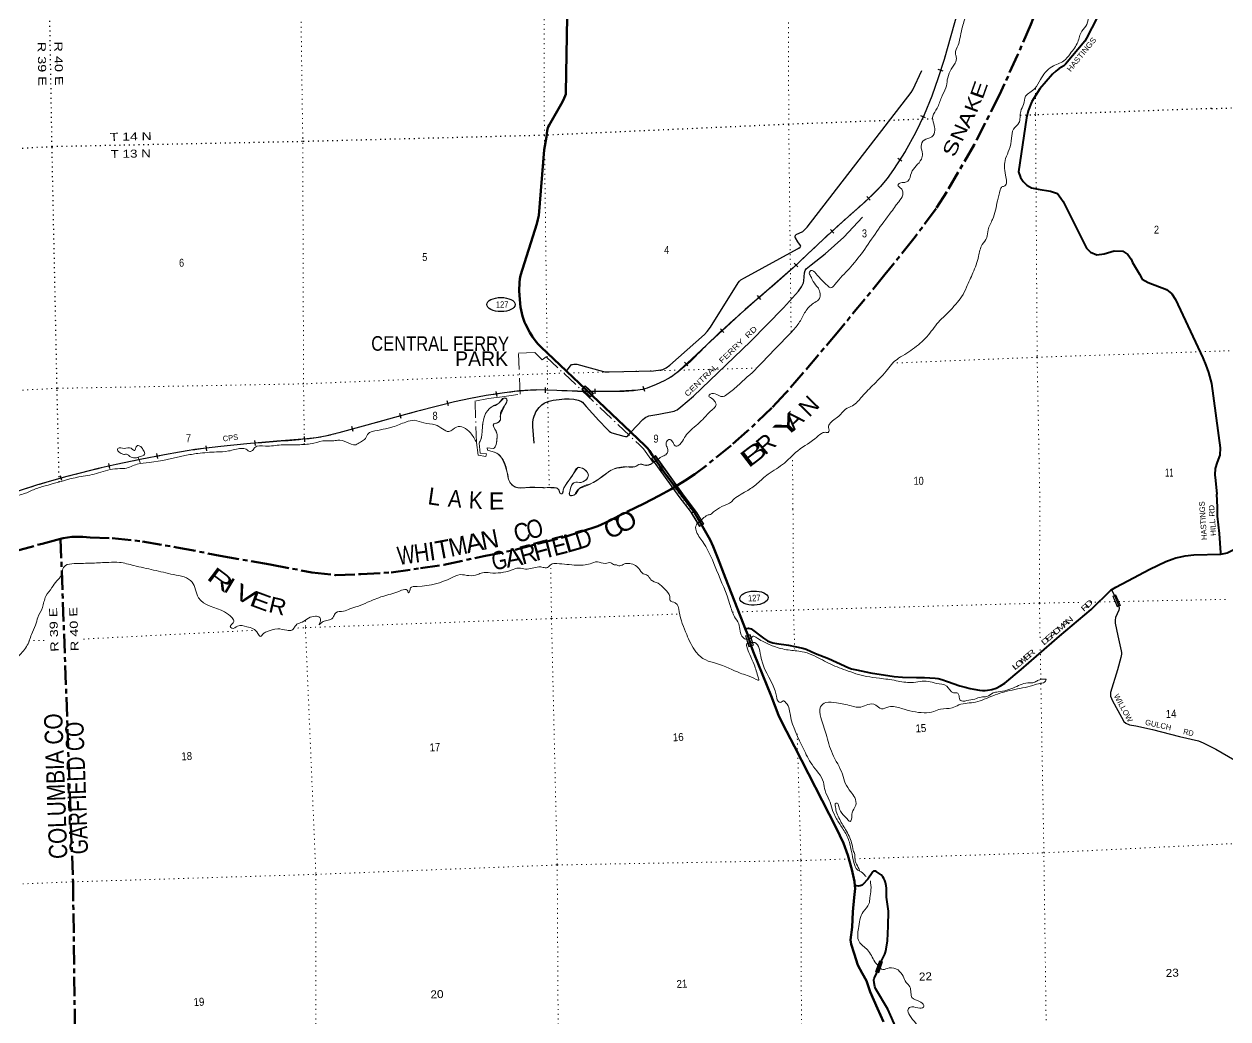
# Model space of a CAD drawing. Header units: feet. Extents: x 751810 to 1010326, y -353855 to -161247.
# Drawn here: x 793086 to 819402, y -317453 to -295704 of the extents above; entities that cross this region are included whole.
import ezdxf
from ezdxf.enums import TextEntityAlignment as Align

# ---------------------------------------------------------------- set-up
doc = ezdxf.new("R2010")
doc.units = ezdxf.units.FT
doc.header["$LTSCALE"] = 70
for name, pattern in [('DOT_DASHED', [7.7, 5, -1.2, 0.3, -1.2]), ('DOTTED', [1.5, 0.3, -1.2]), ('LONG_DASH_SHORT_DASH', [9.9, 6, -1.2, 1.5, -1.2])]:
    doc.linetypes.add(name, pattern=pattern)
for name, color, linetype, lineweight in [('11', 7, 'LONG_DASH_SHORT_DASH', 60), ('17', 7, 'Continuous', 25), ('23', 7, 'Continuous', 70), ('26', 7, 'Continuous', 40), ('29', 7, 'Continuous', 25), ('31', 7, 'Continuous', 13), ('34', 7, 'Continuous', 25), ('39', 7, 'Continuous', 13), ('44', 7, 'DOT_DASHED', 13), ('59', 7, 'Continuous', 13), ('6', 7, 'DOTTED', 25), ('61', 7, 'Continuous', 13), ('7', 7, 'DOTTED', 13)]:
    doc.layers.add(name, color=color, linetype=linetype, lineweight=lineweight)
for name, color, linetype in [('12', 7, 'Continuous'), ('27', 7, 'Continuous'), ('30', 7, 'Continuous'), ('41', 7, 'Continuous')]:
    doc.layers.add(name, color=color, linetype=linetype)

msp = doc.modelspace()

# ---------------------------------------------------------------- linework, layer by layer
at = {"layer": '11'}
for points in [[(815245.23, -295318.78), (815090.98, -295714.04), (814805.27, -296382.2), (814408.09, -297251.59), (813853.92, -298342.62), (813260.37, -299371.15), (813023.4, -299738.68), (812537.97, -300390.85), (811905.66, -301182.19), (810898.92, -302407.71), (810118.95, -303330.95), (809732.48, -303775.73), (809433.55, -304093.13), (808895.75, -304606.6), (808543.69, -304915.42), (808004.89, -305351.19), (807747.21, -305540.22), (807535.13, -305683.05), (807232.15, -305868.59), (806965.44, -306019.93), (806639.5, -306185.79), (806209.12, -306396.35), (806119.66, -306440.12)], [(793885.39, -306959.64), (793941.04, -306945.06), (794130.78, -306916.41), (794367.79, -306916.16), (794529.13, -306928.11), (795008.57, -306941.39), (795677.37, -307014), (796423.11, -307143.55), (797370.29, -307326.44), (798462.59, -307516.91), (799373.2, -307691.38), (799896.53, -307748.39), (800450.74, -307731.55), (801108.4, -307689.93), (801753.87, -307600.55), (802263.33, -307527.34), (803139.45, -307335), (803823.08, -307199.62), (804341.53, -307057.57), (804912.15, -306913.18), (805274.98, -306798.25), (805627.59, -306679.75), (805883.88, -306565.58), (806119.55, -306440.17)], [(787984.67, -311157.16), (788200.05, -310715.46), (788569.31, -310024.55), (788916.63, -309517.8), (789595.36, -308688.19), (789837.67, -308351.22), (790048.41, -308162.6), (790709.49, -307792.72), (791313.9, -307594.48), (792893.93, -307225.59), (793481.89, -307064.32), (793885.39, -306959.64)], [(793885.39, -306959.64), (794156.21, -314457.59), (794226.88, -319816.77), (794260.25, -325151.46), (794444.9, -330541.76), (792305.7, -330591.56), (792397.65, -336291.98), (792490.26, -341692.44), (792604.44, -347035.58), (792738, -352676.08)]]:
    msp.add_lwpolyline(points, dxfattribs=at)
at = {"layer": '17'}
for centre, major_axis in [((803511.21, -301836.5), (309.24, -1)), ((809041.87, -308253.76), (308.97, 12.88))]:
    msp.add_ellipse(centre, major_axis=major_axis, ratio=0.500121, dxfattribs=at)
at = {"layer": '23'}
msp.add_line((804941.81, -303293.34), (806352.26, -304628.49), dxfattribs=at)
for points in [[(804959.59, -295543.04), (804929.62, -297198.38), (804925.69, -297235.07), (804913.9, -297274.39), (804895.56, -297324.19), (804857.17, -297401.55), (804561.28, -297915.79), (804546.51, -297947.36), (804536.04, -297974.88), (804529.49, -297999.78), (804521.88, -298039.52), (804502.8, -298172.83), (804458.98, -298455.7), (804336.3, -299886.3), (804318.73, -299976.9), (804292.79, -300074.13), (803940.09, -301202.73), (803926.99, -301270.88), (803916.52, -301354.75), (803911.99, -301538.55), (803920.27, -301725.58), (803936.09, -301890.29), (803978.81, -302088.59), (804027.84, -302218.4), (804049.15, -302264.1), (804143.74, -302445.08), (804203.35, -302540.8), (804260.3, -302619.51), (804318.61, -302692.82), (804382.21, -302763.62), (804941.81, -303293.34)], [(806352.26, -304628.49), (806665.09, -304924.62), (806720.68, -304982.35), (806758.08, -305035.18), (806822.66, -305134.32), (806992.33, -305379.75), (807043.67, -305456.81), (807739.51, -306383.09)], [(808851.94, -308918.69), (808813.89, -308823.27), (808416.93, -307814.52), (808252.87, -307383.08), (808152.9, -307125.89), (808086.05, -306979.94), (807739.31, -306383.1)], [(811250.2, -314544.6), (811241.07, -314450.99), (811182.97, -314185.89), (811090.7, -313876.02), (811002.32, -313608.25), (810838.65, -313275.42), (809926.88, -311500.75), (809666.83, -310991.09), (809580.4, -310811.8), (809414.87, -310392.5), (809041.38, -309459.19), (808980.11, -309302.92), (808979.93, -309302.31), (808902.21, -309044.74), (808851.94, -308918.69)], [(811876.84, -317518.27), (811743.23, -317228.37), (811579.95, -316859.3), (811499.03, -316623.4), (811408.95, -316452.32), (811308.74, -316279.69), (811230.84, -316021.51), (811165.31, -315815.11), (811155.07, -315720.97), (811189.2, -315449.71), (811206.31, -315112.78), (811230.42, -314797.69), (811255.92, -314603.31), (811250.2, -314544.6)]]:
    msp.add_lwpolyline(points, dxfattribs=at)
at = {"layer": '26'}
msp.add_line((819247.37, -307289.76), (819390.84, -307263.48), dxfattribs=at)
for points in [[(816665.68, -295323.29), (816312.18, -296014.02), (816272.71, -296077.35), (815850.36, -296581.45), (815812.25, -296615.1), (815713.37, -296676.28), (815639.63, -296736.21), (815569.48, -296802.45), (815289.24, -297121.05), (815112.52, -297394.95), (815038.78, -297600), (815002.03, -297751.85), (814827.95, -298935.63), (814866.91, -299057.51), (814923.14, -299142.76), (815007.5, -299227.35), (815105.32, -299285.46), (815250.69, -299312.25), (815521.14, -299358.26), (815679.07, -299406.9), (815747.76, -299509.98), (815799.69, -299583.25), (816309.39, -300600.03), (816395.85, -300688.6), (816535.88, -300745.71), (816700.33, -300727.77), (816914.01, -300664.39), (817105.04, -300665.95), (817217.3, -300739.82), (817288.05, -300844.86), (817319.88, -300918.6), (817468.33, -301168.79), (817529.21, -301282.11), (817655.54, -301355.65), (818061.04, -301505.19), (818175.82, -301601.15), (818252.96, -301722.15), (818853.02, -302998.52), (818918.97, -303158.03), (818976.9, -303317.72), (819040.71, -303559.82), (819231.59, -304966.57), (819223.29, -305131.84), (819168.32, -305278.07), (819122.83, -305418.84), (819118.73, -305558.6), (819133.1, -305681.93), (819156.38, -305977.54)], [(819247.37, -307289.76), (819245.69, -307264.76), (819217.4, -306844.24), (819174.16, -306461.72), (819175.4, -306264.4), (819156.38, -305977.54)], [(808851.94, -308918.69), (808878.24, -308914.39), (808924.2, -308906.88), (808983.29, -308924.35), (809247.66, -309125.85), (809334.95, -309184.06), (809388.07, -309208.11), (809454.82, -309229.55), (809534.53, -309245.81), (809793.54, -309282.48), (809931.61, -309312.51), (810112.03, -309347.4), (810181.4, -309367.72), (810386.65, -309461.16), (810671.06, -309571.17), (810847.76, -309655.82), (811118.57, -309776.51), (811177.41, -309798.15), (811283.54, -309823.45), (811591.88, -309884.07), (812108.17, -309963.54), (812288.02, -309983.64), (812596.03, -309991.95), (812772.98, -309992.05), (813000.6, -310002.17), (813071.54, -310013.19), (813150.07, -310031.8), (813275.4, -310076.16), (813541.03, -310170.91), (813656.41, -310203.41), (813770.08, -310230.29), (813849.91, -310243.59), (813973.65, -310263.37), (814040.16, -310271.28), (814097.65, -310271.64), (814144.91, -310268.08), (814242.32, -310250.97), (814335.53, -310221.78), (814430.39, -310174.46), (814525.78, -310114.6), (814880.44, -309816.86), (815722.55, -309088.61), (816416.34, -308505.91), (816843.69, -308080.11), (816949.45, -308016.98), (817216.61, -307876.16), (817695.83, -307621.13), (818048.38, -307456.34), (818185.05, -307402.76), (818265.8, -307372.1), (818371.05, -307349), (818466.12, -307328.32), (818658.96, -307306.13), (819247.37, -307289.76)], [(819386.52, -307264.27), (819681.27, -307117.75)], [(811819.56, -316196.7), (811899.04, -316035.78), (811915.22, -315990.78), (811929.68, -315930.82), (811958.53, -315747.28), (811978.19, -315422.32), (811979.87, -315100.18), (811935.85, -314790.15), (811937.09, -314592.84), (811932.78, -314541.36), (811927.61, -314505.17), (811919.35, -314470.02), (811905.55, -314427.18), (811880.08, -314380.64), (811856.31, -314343.89), (811823.73, -314306.06), (811715.7, -314228.38), (811698.21, -314220.87), (811688.87, -314219.3), (811670.31, -314219.83), (811657.91, -314223.97), (811642.41, -314238.44), (811628.75, -314262.48), (811534.17, -314395.56), (811422.98, -314517.3), (811409.9, -314525.85), (811384.12, -314536), (811360.3, -314543.42), (811329.84, -314547.65), (811282.33, -314545.83), (811250.2, -314544.6)], [(812161.84, -317686.63), (811969.06, -317242.38), (811701.32, -316785.41), (811685.81, -316741.34), (811667.65, -316662.12), (811665.15, -316600.74), (811669.8, -316572.83), (811674.76, -316551.09), (811716.78, -316456.61), (811819.56, -316196.7)]]:
    msp.add_lwpolyline(points, dxfattribs=at)
at = {"layer": '29'}
msp.add_line((816856.41, -308070.81), (816921.89, -308193.44), dxfattribs=at)
for points in [[(810047.33, -300521.26), (810015.33, -300485.45), (810001.5, -300467.91), (809949.24, -300380.55), (809943.43, -300367.44), (809941.73, -300362.09), (809939.92, -300360.12), (809940.73, -300341.53), (809943.75, -300332.79), (809947.78, -300324.91), (809955.55, -300314.9), (809958.69, -300311.17), (809963.67, -300307.74), (810044.82, -300270.05), (810096.11, -300244.58), (810111.45, -300236.5), (810126.65, -300225.41), (810205.2, -300143.05), (810205.2, -300143.05), (812478.38, -297200.96), (812515.23, -297141.71), (812708.74, -296722.47)], [(808965.09, -302643.11), (809690.1, -301908.58), (810016.86, -301540.81), (810082.21, -301447.85), (810102.63, -301404.94), (810123.06, -301361.01), (810131.23, -301319.13), (810145.52, -301143.41), (810163.9, -301091.31), (810186.37, -301055.56), (810219.04, -301024.91), (810294.61, -300968.72), (810596.86, -300723.53), (811005.31, -300363.93), (811411.64, -299925.12)], [(810019.15, -300603.06), (810048.51, -300583.05), (810059.75, -300570.28), (810063.83, -300556.49), (810061.79, -300543.72), (810047.33, -300521.26)], [(804941.81, -303293.34), (805048.54, -303154.67), (805059.65, -303147.67), (805073.38, -303142.82), (805100.85, -303137.97), (805137.2, -303137.16), (805172.9, -303141.69), (805755.55, -303301.18), (805780.66, -303306.52), (805813.78, -303308.94), (805876.79, -303309.75), (806843.39, -303284.28), (807003.35, -303266.5), (807035.66, -303260.03), (807064.75, -303248.71), (807090.6, -303237.4), (807120.81, -303218.88), (807201.96, -303162.63), (807960.64, -302488.58), (808017.49, -302424.84), (808091.7, -302328.48), (808698.87, -301358.02), (808724.91, -301323.21), (808737.84, -301308.66), (808751.8, -301298.4), (808833.13, -301250.19), (809992.88, -300619.09), (810018.56, -300603.46), (810019.15, -300603.06)], [(806352.26, -304628.49), (806612.41, -304347.12), (806649.18, -304317.49), (806677.78, -304299.1), (806716.58, -304280.71), (806743.12, -304269.48), (806790.1, -304260.28), (806963.68, -304228.61), (807298.61, -304163.23), (807325.17, -304154.04), (807359.89, -304135.65), (807445.65, -304073.33), (807719.31, -303836.33), (808965.09, -302643.11)], [(804235.14, -304868.78), (804208.69, -304502.4), (804210.74, -304397.18), (804220.95, -304321.58), (804233.2, -304273.57), (804255.67, -304223.51), (804276.09, -304184.69), (804343.48, -304089.68), (804402.71, -304029.41), (804453.77, -303992.63), (804486.44, -303975.26), (804566.09, -303945.64), (804653.9, -303926.23), (804786.65, -303908.86), (804903.06, -303897.62), (805001.09, -303896.6), (805103.2, -303905.8), (805195.1, -303927.25), (805254.32, -303946.66), (805291.09, -303972.2), (805323.76, -304004.89), (805376.86, -304065.16), (805650.52, -304367.55), (805830.24, -304559.61), (805879.25, -304604.56), (805905.8, -304624.99), (805936.43, -304637.25), (806193.76, -304712.85), (806230.52, -304718.98), (806259.11, -304716.93), (806287.7, -304702.63), (806352.26, -304628.49)], [(816921.89, -308193.44), (817019.43, -308428.33), (817024.6, -308484.15), (817018.05, -308517.13), (816946.79, -308677.33), (816934.7, -308736.4), (816936.4, -308804.61), (816998.96, -309079.58), (817071.79, -309404.41), (817076.71, -309440.47), (817075.01, -309480.19), (817062.29, -309551.78), (816989.77, -309818.73), (816839.11, -310316.64), (816833.15, -310352.12), (816836.77, -310399.28), (816879.57, -310502.03), (817074.42, -310857.61), (817126.71, -310947.85), (817169.41, -310985.47), (817254.46, -311021.09), (817390.6, -311048.72), (817752.1, -311129.1), (818341.86, -311277.73), (818762.45, -311375.58), (818862.63, -311413.92), (819138.39, -311553.95), (819552.98, -311795.19)]]:
    msp.add_lwpolyline(points, dxfattribs=at)
at = {"layer": '31'}
for p, q in [((816955.58, -308183.07), (817052.42, -308413.55)), ((817052.42, -308413.55), (816983.28, -308442.61))]:
    msp.add_line(p, q, dxfattribs=at)
msp.add_lwpolyline([(816983.28, -308442.61), (816886.43, -308212.12), (816955.58, -308183.07)], dxfattribs=at)
msp.add_lwpolyline([(816896.9, -308216.39), (816951.3, -308193.54), (817041.94, -308409.27), (816987.55, -308432.13)], close=True, dxfattribs=at)
at = {"layer": '34'}
for p, q in [((813175.61, -296733.43), (813070.24, -296699.79)), ((812790.08, -297755.8), (812690.37, -297707.92)), ((812276.98, -298703.64), (812183.78, -298644.07)), ((811584.51, -299551.75), (811508.98, -299470.94)), ((810791.15, -300274.3), (810716.97, -300192.25)), ((809997.5, -301013.46), (809921.58, -300933.02)), ((809191.54, -301723.63), (809118.76, -301640.34)), ((808384.83, -302448.1), (808309.89, -302366.74)), ((807598.69, -303177.11), (807523.64, -303095.86)), ((804482.36, -303763.39), (804485.52, -303652.82)), ((805569.25, -303791.12), (805569.31, -303680.51)), ((806652.81, -303733.04), (806622.94, -303626.55)), ((802364.16, -304050.81), (802337.78, -303943.39)), ((803425.01, -303847.62), (803408.83, -303738.2)), ((801329.47, -304327.08), (801300.64, -304220.29)), ((799224.45, -304833.39), (799215.47, -304723.14)), ((800281.09, -304609.21), (800252.05, -304502.48)), ((797078.24, -305032.64), (797064.7, -304922.86)), ((798142.11, -304919.34), (798133.04, -304809.1)), ((796010.07, -305204.15), (795989.33, -305095.5)), ((794962.48, -305421.52), (794937.4, -305313.79)), ((793911.02, -305683.5), (793881.81, -305576.82))]:
    msp.add_line(p, q, dxfattribs=at)
msp.add_lwpolyline([(813488.78, -295443.67), (813348.07, -295962.98), (813196.74, -296479.19), (813067.89, -296882.71), (812927.56, -297282.63), (812762.89, -297686.28), (812573.84, -298079.94), (812346.11, -298489.27), (812093.63, -298884.27), (811955.47, -299080.69), (811800.8, -299263.42), (811608.82, -299454.3), (811411.35, -299638.87), (810977.28, -300028.88), (810544.52, -300420.14), (810221.23, -300727.18), (809897.04, -301033.2), (809372.2, -301489.82), (808848.3, -301947.56), (808430.68, -302331.64), (808013.34, -302716.01), (807674.78, -303028.95), (807336.03, -303341.83), (807238.93, -303417.34), (807076.35, -303507.08), (806903.54, -303583.29), (806706.2, -303661.37), (806605.62, -303689.57), (806502.52, -303705.35), (806105.94, -303727.41), (805709.13, -303733.99), (805445.75, -303733.83), (805182.38, -303732.23), (804731.64, -303715.89), (804280.97, -303703.01), (803910.21, -303725.35), (803540.56, -303772.7), (803189.87, -303824.54), (802841.46, -303887.72), (802495.14, -303962.42), (802151.4, -304046.82), (801667.69, -304176.52), (801184.24, -304307.03), (800576.8, -304472.17), (799969.39, -304637.44), (799822.9, -304676.34), (799675.62, -304712.75), (799471.34, -304749.66), (799264.96, -304772.68), (798610.7, -304826.01), (797956.57, -304879.81), (797386.36, -304937.01), (796817.46, -305007.15), (796484.35, -305060.67), (796152.53, -305121.38), (795624.31, -305222.18), (795097.75, -305331.29), (794704.07, -305422.93), (794311.91, -305520.81), (794022.7, -305596.32), (793734.37, -305675.26), (793355.1, -305786.5), (792979.7, -305910.37)], dxfattribs=at)
at = {"layer": '34', "lineweight": 13}
msp.add_spline([(818474.57, -281747.61), (818086.24, -281958.98), (817787.54, -282261.9), (817567.4, -282571.04), (816867.26, -283785.26), (816532.29, -284437.31), (816207.93, -285201.85), (816080.95, -285541.01), (815376.57, -287981.33), (814892.26, -289667.61), (814607.1, -290652.68), (814208.21, -291588.06), (814066.71, -291907.44), (813990.88, -292197.1), (813913.46, -292593.49), (813774.58, -293734.17), (813642.73, -294741.81), (813489.84, -295443.95), (813197.79, -296479.51), (812928.59, -297283.02), (812574.82, -298080.45), (812094.54, -298884.88), (811801.61, -299264.17), (811412.09, -299639.68), (810545.27, -300420.95), (809897.78, -301034.02), (808849.03, -301948.38), (808014.09, -302716.82), (807336.74, -303342.67), (806903.96, -303584.31), (806502.63, -303706.45), (805709.14, -303735.09), (805182.36, -303733.33), (804280.99, -303704.11), (803540.71, -303773.79), (802841.67, -303888.8), (802151.67, -304047.89), (801184.53, -304308.09), (799969.68, -304638.5), (799675.85, -304713.83), (799265.07, -304773.78), (797956.67, -304880.91), (796817.61, -305008.24), (796152.73, -305122.46), (795097.99, -305332.36), (794312.18, -305521.88), (793734.67, -305676.32), (792980.06, -305911.41), (792358.21, -306149.43), (792029.59, -306285.97), (791607.86, -306483.07), (791178.82, -306712.54), (790788.39, -306971.75)], degree=3, dxfattribs=at)
at = {"layer": '39'}
for points in [[(803032.83, -304866.74), (803057.92, -305085.58), (803193.01, -305102.55), (803182.19, -305157.16), (803010.7, -305130.98), (802977.81, -304851.99)], [(803338.12, -305057.55), (803213.23, -305019.54), (803212.08, -304969.24), (803345.49, -304986.19)], [(795579.15, -305175.49), (795612.94, -305255.88), (795629.09, -305313.29)]]:
    msp.add_lwpolyline(points, dxfattribs=at)
for points in [[(818481.78, -281847.1), (818271.06, -281952.64), (818042.04, -282137.17), (817839.02, -282403.63), (817591.71, -282755.68), (817382.35, -283096.78), (817142.67, -283519.11), (816885.87, -283984.12), (816801.76, -284175.33), (816693.08, -284346.98), (816618.43, -284511.79), (816425.47, -284955.17), (816265.57, -285349.47), (816158.05, -285660), (816043.45, -286012.97), (815908.63, -286537.53), (815831.33, -286762.8), (815763.3, -286953.63), (815579.5, -287622.27), (815435.92, -288203.4), (815306.62, -288617.11), (815178.19, -289069.05), (815054.69, -289472.56), (815018.4, -289644.53), (814944.75, -289853.61), (814833.73, -290223.03), (814723.86, -290611.05), (814613.99, -290876.2), (814562.29, -291044.34), (814329.62, -291516.43), (814202.02, -291845.89), (814144.22, -291955.96), (814169.71, -292104.33), (814108.89, -292170.18), (814078.43, -292245.38), (814035.88, -292407.42), (813991.66, -292849.34), (813998.9, -293078.67), (813930.14, -293325.88), (813940.58, -293607.48), (813861.11, -294090.48), (813837.97, -294221.88), (813869.21, -294358.04), (813821.51, -294558.46), (813807.5, -294737.95), (813792.9, -294891.29), (813762.73, -295067.14), (813678.09, -295499.94), (813588.56, -295806.02), (813545.2, -296020.43), (813506.25, -296164.27), (813444.16, -296350.94), (813463.89, -296422.95), (813436.87, -296560.48), (813330.2, -296732.08), (813268.29, -296926.79), (813236.02, -297098.66), (813140.22, -297306.25), (813047.08, -297541.95), (812952.51, -297715.28), (812970.52, -297887.99), (812995.69, -298022.28), (812928.66, -298168.8), (812759.38, -298239.2), (812696.09, -298373.55), (812726.06, -298541.95), (812700.54, -298657.3), (812482.18, -298956.33), (812405.88, -299137.29), (812338.21, -299167.05), (812228.01, -299183.73), (812186.73, -299224.96), (812246.47, -299287.98), (812290.04, -299347.35), (812294.16, -299439.86), (812205.03, -299586.89), (812136.8, -299681.1), (812043.19, -299808.1), (811725.38, -300242.33), (811425.69, -300678.15), (811120.56, -301051.69), (810812.74, -301395.09), (810719.99, -301471.75), (810648.42, -301419.07), (810527.21, -301305.14), (810395.17, -301157.25), (810287.16, -301093.34), (810253.78, -301128.35), (810279.95, -301218.33), (810338.83, -301331.7), (810448.77, -301480.11)], [(816515.28, -294634.29), (816544.74, -294691.98), (816430.66, -294714.78), (816385.13, -294746.04), (816378.38, -294891.15), (816400.82, -295081.87), (816427.95, -295125.53), (816469.84, -295199.03), (816453.27, -295354.43), (816370.4, -295511.38), (816316.62, -295709.93), (816207.44, -295859.45), (816120.37, -296097.02), (815955.29, -296352.53), (815816.11, -296508.79), (815555.63, -296635.68), (815302.74, -296919.42), (815184.47, -297111.42), (815073.87, -297198.56), (814979.25, -297281.3), (814935.06, -297459.49), (814872.18, -297611.95), (814831.74, -297866.56), (814716.12, -297998.1), (814672.48, -298200.44), (814621.76, -298445.22), (814541.86, -298644.38), (814542.16, -299010.76), (814523.32, -299242.72), (814463.5, -299264.25), (814426.83, -299331.54), (814363.87, -299568.55), (814258.5, -299973.65), (814159.1, -300199.44), (814130.84, -300371.22), (814031.76, -300522.51), (813953.18, -300780.02), (813828.72, -301141.27), (813687.13, -301456.62), (813581.42, -301670.48), (813454.25, -301824.44), (813289.63, -302011.49), (813106.56, -302182.87), (812856.41, -302498.75), (812553.19, -302779.64), (812204.62, -303011.26), (812078.22, -303110.85), (811962.83, -303252.46), (811666.6, -303575.46), (811403.39, -303847.36), (811194.84, -304047.52), (811043.82, -304125.54), (810894.45, -304276), (810691.38, -304451.87), (810668.87, -304522.86), (810684.26, -304580.88), (810667.32, -304631.6), (810598.91, -304629.18), (810519.04, -304653.2), (810368.94, -304771.46), (809951.55, -305071.13), (809707.47, -305300.3), (809351.14, -305544.18), (809108.56, -305751.18), (808877.13, -305917.65), (808580.07, -306115.85), (808550.62, -306146.74), (808337.9, -306252.38), (808158.88, -306368.27)], [(810448.77, -301480.11), (810485.63, -301598.02), (810471.98, -301705.04), (810371.34, -301787.92), (810182.38, -301965.48), (810056.81, -302189.86), (809900.64, -302394.83), (809505.77, -302800.67), (809115.11, -303214.46), (808675.95, -303617.31), (808447.03, -303805.86), (808343.46, -303848.55), (808229.87, -303804.91), (808084.92, -303796.22), (808051.63, -303835.25), (808088.53, -303866.6), (808180.88, -303948.99), (808212.58, -304016.69), (808197.61, -304065.36), (808118.93, -304141.69), (807924.53, -304345.54), (807625.15, -304618.29), (807521.49, -304745.53), (807420.35, -304894.86), (807330.75, -304933.19), (807291.56, -304889.82), (807249.68, -304816.31), (807198.71, -304785.3), (807131.49, -304835.19), (807131.68, -304931.81), (807162.06, -305029.75), (807131.56, -305102.93), (807048.17, -305149.18), (806840.3, -305290.94), (806840.16, -305291.03)], [(803345.49, -304986.19), (803394.16, -304930.75), (803422.97, -304783.12), (803419.9, -304648.31), (803377.64, -304558.71), (803349.09, -304452.68), (803368.91, -304440.13), (803428.87, -304424.64), (803499.7, -304356.55), (803497.36, -304253.93), (803602.79, -304028), (803640.32, -303910.36), (803579.31, -303879.58), (803473.09, -303982.72), (803298.42, -304081.43), (803165.31, -304239.56), (803110.61, -304486.45), (803094.74, -304672.03)], [(802977.81, -304851.99), (802844.74, -304641.64), (802689.23, -304522.48), (802542.27, -304513.85), (802371.57, -304610.45), (802235.61, -304555.25), (802074.76, -304466.41), (801824.49, -304423.96), (801622.13, -304366.29), (801432.01, -304404.96), (801148.92, -304510.23), (801044.98, -304536.83), (800820.93, -304586.36), (800593.74, -304674.22), (800527.99, -304788.5), (800438.71, -304840.92), (800335.5, -304899.7), (800131.13, -304842.08), (799943.25, -304802.19), (799828.94, -304814.93), (799686.13, -304812.23), (799419.94, -304864.77), (799111.13, -304900.18), (798703.08, -304903.7), (798361.89, -304929.81), (798131.4, -304961.38), (798080.58, -305024.97), (798022.86, -305050.48), (797943.3, -305000), (797834.28, -304980.41), (797558.13, -305037.21), (797289.19, -305057.6), (796885.93, -305090.62), (796601.56, -305135.89), (795822.79, -305289.22), (795558.23, -305325.61), (795290.9, -305416.42), (795069.95, -305425.62), (794666.25, -305531.71), (794285.88, -305603.02), (793614.43, -305781.81), (793352.8, -305858.39), (793114.75, -305960.43), (792806.15, -306052.59), (792489.46, -306191.63), (792169.54, -306311.27), (791613.72, -306576.41), (791361.66, -306712.22), (791093.66, -306857.47), (790911.19, -306970.45)], [(803094.74, -304672.03), (803073.15, -304783.25), (803032.83, -304866.74)], [(795578.43, -305175.74), (795505.56, -305188.41), (795400.25, -305154.64), (795338.96, -305111.79), (795266.57, -305111.47), (795189.44, -305079.05), (795127.59, -305012.05), (795138.96, -304981.59), (795273.69, -304982.46), (795426.36, -304976.87), (795509.98, -305029.27), (795521.07, -304986.73), (795563.77, -304919.3), (795636.66, -304941.75), (795698.96, -305028.87), (795720.88, -305108.88), (795677.5, -305146.13), (795625.53, -305159.43), (795575.66, -305176.7)], [(806840.16, -305291.03), (806710.97, -305350.33), (806551.63, -305327.89), (806428.24, -305383.12), (806271.46, -305384.78), (805919.32, -305459.46), (805632.44, -305663.47), (805495.53, -305743.17), (805222.81, -305862.29), (805117.24, -305993.61), (805008.77, -305998.16), (805015.02, -305919.5), (805052.37, -305793.81), (805109.22, -305730.07), (805265.86, -305722.38), (805384.87, -305651.15), (805423.23, -305569.72), (805389.29, -305492), (805256.57, -305402.51), (805186.24, -305404.15), (805098.56, -305526.99), (805014.91, -305649.74), (804911.76, -305799.12), (804873.59, -305888.59), (804851.21, -305965.61), (804809.06, -305968.61), (804779.19, -305892.81), (804715.75, -305843.97), (804536.68, -305838.1), (804082.23, -305834.65), (803901.52, -305844.92), (803701.58, -305716.73), (803641.91, -305480.58), (803505.98, -305161.66), (803383.26, -305069.91), (803338.12, -305057.55)], [(807805.79, -306616.89), (807926.58, -306516.09), (808023.77, -306441.27), (808093.29, -306422.05), (808158.88, -306368.27)], [(808877.8, -309150.51), (808872.77, -309150.74), (808802.05, -309118.14), (808709.01, -308815.9), (808615.72, -308663.09), (808517.21, -308393.76), (808224.41, -307646.04), (807946.72, -307056.65), (807786.55, -306802.17), (807769.21, -306684.19), (807805.79, -306616.89)], [(792192.07, -317074.02), (792202.88, -317001.07), (792133.19, -316881.41), (792076.77, -316833.63), (791939.32, -316817.66), (791763.12, -316789.34), (791637.12, -316849.35), (791525.52, -316916.76), (791314.52, -316964.49), (791122.5, -316987.2), (790893.68, -316951.18), (790799.7, -316872.88), (790796.44, -316709.98), (790970.08, -316096.3), (791067.82, -315763.8), (791132.01, -315400.61), (791055.11, -315029.67), (791032.89, -314712.63), (791098.85, -314433.9), (791132.22, -314325.72), (791201.05, -314246.13), (791212.88, -314016.13), (791195.19, -313755.25), (791222.75, -313607.07), (791338.03, -313487.16), (791314.83, -313282.88), (791221.71, -313134.09), (791165.47, -312955.45), (791106.02, -312795.08), (791139.39, -312686.89), (791171.92, -312470.05), (791237.34, -312314.13), (791273.94, -312143.41), (791350.38, -312009.14), (791405.88, -311946.26), (791383.54, -311806.36), (791366.45, -311334.09), (791464.62, -310651.34), (791591.17, -310333.65), (791702.26, -310209.9), (791773.24, -310178.53), (791830.3, -310240.38), (791967.68, -310210.06), (792135.83, -310013.29), (792207.6, -309909.42), (792466.16, -309801.19), (792756.09, -309719.72), (792935.71, -309554.65), (793140.1, -309313.99), (793250.74, -309045.33), (793336.17, -308842.21), (793389, -308674.78), (793485.93, -308459.07), (793563.36, -308212.03), (793695.75, -308024.93), (793801.65, -307875.24), (793900.62, -307750.02), (793923.95, -307642.29), (793989.87, -307542.71), (794178.98, -307499.99), (794578.59, -307488.08), (794935.78, -307472.04), (795169.09, -307473.63), (795485.73, -307539.93), (795918.45, -307639.25), (796353.19, -307738.48), (796760.69, -307903.35), (796901.42, -308246.12), (797465.38, -308554.06), (797632.11, -308685.46), (797672.01, -308768.21), (797630.28, -308824.44), (797594.4, -308876.37), (797626.21, -308913.19), (797754.76, -308865.14), (797958.6, -308882.15), (798097.12, -308922.23), (798194.28, -309026.56), (798257.44, -309090.15), (798309.29, -309035.48), (798383.84, -308993.89), (798632.07, -308924.36), (798830.61, -308957.72), (798938.98, -308952.85), (799015.47, -308864.87), (799051.89, -308824.99), (799166.4, -308777.57), (799303.27, -308690.91), (799454.25, -308649.91), (799547.91, -308675.89), (799567.29, -308749.5), (799538.95, -308835.32), (799565.88, -308807.94), (799644.2, -308760.02), (799703.96, -308742.09), (799810.67, -308706.36), (799852.66, -308656.17)], [(799852.66, -308656.17), (799901.24, -308573.47), (800066.54, -308537.86), (800209.14, -308489.19), (800377.55, -308433.31), (800592.78, -308345.14), (800926.79, -308215.4), (801277.85, -308107.04), (801406.57, -308063.01), (801463.66, -308080.57), (801490.26, -308135.74), (801511.16, -308108.63), (801533.84, -308031.13), (801677.06, -307996.51), (802426.76, -307809.85), (802620.72, -307740.75), (802810.7, -307762.41), (802996.6, -307737.96), (803105.45, -307698.85), (803276.46, -307701.23), (803732.29, -307642.51), (803901.15, -307596.68), (804044.97, -307620.41), (804338.34, -307571), (804431.28, -307580.92), (804525.95, -307584.72), (804605.35, -307516.74), (804733.15, -307496.91), (805163.09, -307533.95), (805459.27, -307502.53), (805618.19, -307459.16), (805790.65, -307493.69), (805910.69, -307480.24), (805989.28, -307529.05), (806035.44, -307526.97), (806090.69, -307548.65), (806179.83, -307518.47), (806293.4, -307495.26), (806527.64, -307607.52), (806623.15, -307719.98), (806717.26, -307756.01), (806787.88, -307851.47), (806946.16, -307928.9), (807092.83, -308061.2), (807200.35, -308217.4), (807206.22, -308303.69), (807321.2, -308356.9), (807406.25, -308550.35), (807571.26, -309048.17), (807771.12, -309425.67), (807986.25, -309605.22), (808220.88, -309681.23), (808738.99, -309891.45), (809091.06, -310030.63), (809146.04, -310046.28), (809140.24, -310006.28), (809045.55, -309706.73), (808948.45, -309485.64), (808885.71, -309313.84), (808885.71, -309254.09), (808907.04, -309242.59)], [(815428.65, -310025.73), (815334.24, -310027.96), (815242.92, -310054.2), (815160.53, -310100.18), (815068.22, -310104.32), (814746.82, -310201.29), (814383.45, -310304.17), (814267.78, -310325.47), (814134.56, -310403.92), (814006.49, -310417.72), (813869.64, -310460.1), (813692.22, -310494.24), (813604.28, -310506.24), (813561.51, -310494.07), (813524.73, -310391.05), (813496.04, -310333.97), (813401.01, -310322.13), (813255.81, -310177.69), (813029.93, -310117.38), (812853.01, -310073), (812486.23, -310099.54), (812148.6, -310058.34), (811784.25, -310004.26), (811500.98, -309964.65), (811046.48, -309828.06), (810673.72, -309675.72), (810305.54, -309490.97), (810095.53, -309425.92), (809792.19, -309387.22), (809470.91, -309307.04), (809228.73, -309197.15), (809084.04, -309109.04), (809022.76, -309087.64), (808986.16, -309123.5), (808877.8, -309150.51)], [(808907.04, -309242.59), (809057.14, -309227), (809201.38, -309574.79), (809531.62, -310395.3), (809595.92, -310529.29), (809634.14, -310529.59), (809679.12, -310501.4), (809741.21, -310540.88), (809838.24, -310822.36), (810122.04, -311548.34), (810310.42, -311894.15), (810560.79, -312277.43), (810595.14, -312461.07), (810688.85, -312668.22), (810747.91, -312864.84), (810845.81, -313075.82), (810973.55, -313279.43), (811107.27, -313527.04), (811175.49, -313793.71), (811224.48, -314035.07), (811301.81, -314190.61), (811359.44, -314220.23), (811457.79, -314306.39), (811492.87, -314340.08)], [(811347.04, -314212.74), (811343.95, -314188.72), (811321.64, -314139.4), (811255.24, -314003.49), (811244.86, -313861.04), (811212.54, -313767.89), (811177.08, -313604.42), (811043.48, -313314.53), (810899.37, -313059.33), (810840.64, -312915.02), (810816.83, -312787.27), (810817.22, -312751.02), (810862.66, -312732.87), (810894.25, -312809.96), (810990.72, -312988.8), (811100.54, -313106.65), (811142.02, -313134.98), (811174.07, -313087.24), (811187.85, -312945.72), (811265.04, -312783.24), (811247.46, -312614.94), (811155.16, -312484.23), (811038.45, -312302.27), (810975.38, -312105.82), (810756.15, -311654.72), (810616.35, -311226.21), (810505.6, -310862.83), (810497.28, -310631.72), (810615.74, -310537.83), (810849.33, -310545.45), (811163.78, -310607.82), (811378.19, -310636.43), (811534.39, -310577.08), (811703.94, -310591.6), (811826.19, -310672.67), (811991.31, -310633.04), (812264.19, -310665.07), (812761.04, -310759.5), (812976.96, -310731.68), (813119.46, -310681), (813373.6, -310653.48), (813523.5, -310588.37), (813886.65, -310525.76), (814262.54, -310388.1), (814685.3, -310264.44), (815135.13, -310161.7), (815303.99, -310115.87), (815414.66, -310072.66), (815428.65, -310025.73)], [(811586.07, -314431.25), (811598.94, -314630.17), (811574.56, -314804.37), (811556.31, -314936.03), (811431.33, -315108.71), (811324.19, -315478.44), (811309.25, -315618.87), (811337.83, -315761.07), (811522.77, -315939.96), (811685.4, -316204.39), (811748.23, -316281.24)], [(811748.23, -316281.24), (811859.86, -316373.69), (811998.98, -316337.25), (812191.95, -316380.92)], [(812191.95, -316380.92), (812300.76, -316520.96), (812367.06, -316654.86), (812449.9, -316753.79), (812494.52, -316987.3), (812686, -317087.39), (812758.53, -317180.75), (812669.76, -317218.96), (812489.37, -317186.81), (812409.34, -317240.72), (812445.63, -317377.98), (812571.57, -317541.41), (812693.59, -317707.02), (812777.73, -317813.37)]]:
    msp.add_spline(points, degree=3, dxfattribs=at)
at = {"layer": '44'}
msp.add_line((802976.54, -304849.99), (802943.1, -303945.51), dxfattribs=at)
for points in [[(803933.88, -303797.87), (803897.09, -302897.2), (804253.15, -302884.78), (804409.44, -303043.2), (804497.77, -302976.29)], [(804497.77, -302976.29), (806532.04, -304897.01), (806574.74, -304936.12), (806627.27, -304988.14), (806666.6, -305037.84), (806838.82, -305291.88)], [(802943.1, -303945.51), (803240.09, -303892.05), (803534.04, -303849.6), (803933.88, -303797.87)], [(802976.54, -304849.99), (803010.7, -305130.98), (803182.19, -305157.16), (803193.01, -305102.55), (803057.92, -305085.58), (803057.92, -305085.58), (803032.83, -304866.74), (803063.9, -304802.4), (803077.85, -304772.29), (803083.49, -304754.17), (803088.62, -304727.24), (803092.88, -304688.95), (803118.05, -304428.2), (803138.6, -304323.42), (803175.44, -304216.84), (803215.48, -304157.63), (803263.82, -304109.62), (803314.3, -304069.97), (803358.46, -304043.9), (803423.27, -304011.4), (803475.11, -303981.32), (803492.95, -303966.18), (803513.58, -303943.92), (803556.5, -303896.08), (803569.28, -303885.61), (803582.8, -303878.3), (803601.02, -303878.98), (803617.77, -303885.52), (803632.64, -303896.67), (803637.33, -303902.79), (803640.65, -303912.25), (803641.44, -303926.32), (803638.57, -303945.38), (803631.79, -303965.96), (803534.97, -304169.71), (803497.45, -304253.69), (803494.46, -304275.8), (803503.74, -304326.12), (803503.43, -304344.95), (803495.71, -304364.19), (803467.61, -304398.85), (803433.74, -304422.14), (803423.93, -304426.83), (803411.05, -304430.68), (803379.63, -304436.6), (803359.6, -304443.87), (803350.73, -304449.95), (803346.25, -304462.25), (803345.62, -304476.34), (803349.65, -304495.91), (803360.83, -304523.25), (803397.75, -304597.91), (803408.75, -304618.84), (803416.74, -304637.86), (803421.93, -304657.1), (803425.39, -304679.55), (803426.9, -304718.18), (803423.01, -304782.64), (803414.52, -304864.93), (803401.28, -304914.11), (803385.82, -304945.62), (803370.6, -304964.83), (803351.45, -304981.86), (803345.49, -304986.19), (803212.08, -304969.24), (803213.23, -305019.54), (803338.12, -305057.55), (803368.1, -305064.83), (803398.62, -305075.88), (803445.23, -305100.97), (803469.05, -305119.42), (803493.16, -305144.38), (803519.71, -305183.17), (803548.26, -305234.77), (803592.4, -305338.11), (803642.06, -305480.99), (803658.16, -305548.79), (803678.65, -305661.64), (803716.03, -305739.29), (803757.86, -305785.4), (803789.83, -305809.33), (803818.17, -305824.83), (803851.5, -305837.25), (803882.18, -305843.51), (803922.19, -305844.88), (803977.53, -305841.44), (804052.58, -305835.37), (804078.15, -305834.65), (804088.32, -305834.73)], [(804088.32, -305834.73), (804602.48, -305839.02), (804710.96, -305843.62), (804723.72, -305845.36), (804736.39, -305850.9), (804759.27, -305870.61), (804781.69, -305895.73), (804785.55, -305901.69), (804790.95, -305915.01), (804800.94, -305954.26), (804808.55, -305968.03), (804818.57, -305973.96), (804833.73, -305975.36), (804845.23, -305972.01), (804850.14, -305967.59), (804855.82, -305952.93), (804870.57, -305896.88), (804893.52, -305834.63), (804911.92, -305798.88), (805023.34, -305637.39), (805190.95, -305399.48), (805207.18, -305393.3), (805236.89, -305395.96), (805280.11, -305412.56), (805328.12, -305437.88), (805365.26, -305466.53), (805400.45, -305506.61), (805418.3, -305540.67), (805422.84, -305560.97), (805420.7, -305589.16), (805405.23, -305624.36), (805378.52, -305658.01), (805362.74, -305672.74), (805335.06, -305692.21), (805302.18, -305708.4), (805258.34, -305724.72), (805229.3, -305727.42), (805149.08, -305719.7), (805127.53, -305722.58), (805104.76, -305732.77), (805066.63, -305768.87), (805051.86, -305794.93), (805036.55, -305835.52), (805009.64, -305942.2), (805005.71, -305967.69), (805006.31, -305987.54), (805013.51, -306006.6), (805028.67, -306015.42), (805052.41, -306017.13), (805081.07, -306011.5), (805107.58, -306000.2), (805125.76, -305985.63), (805143.68, -305962.54), (805170.2, -305918.69), (805186.52, -305894.43), (805205.99, -305873.54), (805219.01, -305864.35), (805251.37, -305848.56), (805447.03, -305767.67), (805528.7, -305724.5), (805656.91, -305647.78), (805731.35, -305592.48), (805815.19, -305526.27), (805871.03, -305487.25), (805909.39, -305464.68), (805944.38, -305447.56), (805969.98, -305437.19), (805993.15, -305429.16), (806020.55, -305421.1), (806044.35, -305415.2), (806085.71, -305406.94), (806118.23, -305401.83), (806208.53, -305391.36), (806294.57, -305383.13), (806383.92, -305385.07), (806437.52, -305381.48), (806465.5, -305370.81), (806527.25, -305335.93), (806551.03, -305328.01), (806591.91, -305329.93), (806650.77, -305347.89), (806678.44, -305353.47), (806694.25, -305353.69), (806713.91, -305349.34), (806770.5, -305327.62), (806810.32, -305308.41), (806838.82, -305291.88)]]:
    msp.add_lwpolyline(points, dxfattribs=at)
at = {"layer": '59'}
for p, q in [((806800.92, -305198.95), (806886.26, -305137.77)), ((806812.08, -305200.79), (806884.42, -305148.93)), ((807854.32, -306690.55), (807667.45, -306385.63)), ((807676.95, -306385.29), (807785.88, -306381.47))]:
    msp.add_line(p, q, dxfattribs=at)
for points in [[(805351.91, -303610.2), (805533.25, -303782.29), (805460.97, -303858.46), (805279.63, -303686.36)], [(805290.93, -303686.06), (805352.2, -303621.5), (805521.94, -303782.58), (805460.67, -303847.14)], [(807676.8, -306385.36), (807786.15, -306381.51), (807933.25, -306635.6), (807857.06, -306679.71)], [(808931.02, -309316.68), (808855.1, -309078.48), (808955.14, -309046.6), (809031.06, -309284.79)], [(808949.94, -309056.65), (808865.15, -309083.67), (808936.21, -309306.62), (809021, -309279.59)]]:
    msp.add_lwpolyline(points, close=True, dxfattribs=at)
for points in [[(806800.92, -305198.95), (807400.56, -306035.31), (807666.81, -306385.23)], [(807676.78, -306384.81), (807407, -306030.56), (806812.08, -305200.79)], [(806884.42, -305148.93), (807478.58, -305977.67), (807785.39, -306381.22), (807676.78, -306384.81)], [(806886.26, -305137.77), (807485.02, -305972.92), (807794.81, -306380.03)], [(807795.17, -306381.12), (807944.19, -306638.52), (807854.32, -306690.55)]]:
    msp.add_lwpolyline(points, dxfattribs=at)
at = {"layer": '59', "linetype": 'DOTTED', "lineweight": 100}
msp.add_arc((828628.41, -290182.38), 26439.09, 214.52433, 217.78495, dxfattribs=at)
at = {"layer": '6'}
for points in [[(793854.16, -305714.67), (793807.53, -303667.51), (793697.26, -298385.59), (793605.66, -293040.82), (793480.68, -287731.05), (793367.31, -282400.89), (793297.22, -277029.44), (793204.84, -271650.47), (793114.93, -266291.57), (793157.06, -261108.87)], [(819043.32, -297550.57), (820585.81, -297505.78), (825946.57, -297345), (831306.98, -297170.12), (836666.65, -296965.07), (842107.26, -296782.14), (847429.41, -296604.2), (850533.22, -296468.03)], [(819043.32, -297550.57), (815197.67, -297690.9), (814854.77, -297703.92)], [(812951.62, -297776.17), (809802.17, -297895.75), (804459.73, -298135.59), (799175.29, -298273.42), (793697.26, -298385.59), (788316.52, -298708.87), (787557.11, -298736.56)]]:
    msp.add_lwpolyline(points, dxfattribs=at)
at = {"layer": '61'}
for p, q in [((811697.73, -316417.32), (811783.31, -316182.43)), ((811783.31, -316182.43), (811853.79, -316208.11))]:
    msp.add_line(p, q, dxfattribs=at)
msp.add_lwpolyline([(811853.79, -316208.11), (811768.19, -316443), (811697.73, -316417.32)], dxfattribs=at)
msp.add_lwpolyline([(811843.53, -316212.88), (811788.08, -316192.68), (811707.98, -316412.54), (811763.41, -316432.74)], close=True, dxfattribs=at)
at = {"layer": '7'}
for p, q in [((809894.43, -306306.98), (809882.45, -305148.86)), ((816385.82, -308341.21), (817018.01, -308328.36)), ((817018.01, -308328.36), (819427.19, -308279.41)), ((793190.27, -309185.07), (793539.89, -309178.61)), ((794385.37, -309148.52), (798125.92, -308956.3)), ((815311.61, -310027.99), (815298.78, -309307.64))]:
    msp.add_line(p, q, dxfattribs=at)
for points in [[(804120.25, -260725.77), (804050.29, -265775.82), (804226.15, -271201.15), (804318.71, -276588.17), (804399.4, -281983.53), (804443.68, -287369.67), (804447.92, -292762.78), (804459.73, -298135.59), (804526.16, -303346.07), (804565.63, -305844.06)], [(799212.59, -304890.61), (799195.41, -303569.54), (799178.08, -298199.12), (799101.09, -292898.05), (799017.57, -287466.52), (798943.29, -282175.71), (798883.48, -276814.09), (798802.75, -271416.72), (798585.51, -266028.59), (798585.49, -263978.46)], [(809853.66, -302433.38), (809802.17, -297895.75), (809787.21, -292452.8), (809771.69, -287094.18), (809738.73, -281784.02), (809735.95, -276366.71), (809673.76, -270989.04), (809593.64, -268701.53)], [(815192.82, -297110.31), (815197.67, -297690.9), (815231.9, -302988.69), (815290.98, -306115.5)], [(850738.77, -302000.02), (847684.35, -302122.6), (842214.2, -302167.35), (836725.14, -302260.89), (831377.51, -302546.18), (825993.09, -302725.68), (820585.9, -302797.03), (819233.04, -302853.14)], [(819233.04, -302853.14), (815231.9, -302988.69), (812074.07, -303115.88)], [(809104.01, -303225.05), (804526.16, -303346.07), (799195.41, -303569.54), (793807.53, -303667.51), (788465.83, -303939.55), (787738.26, -304002.33)], [(809894.43, -306306.98), (809905.9, -308512.54), (809932.23, -309400.4)], [(815295.5, -309123.9), (815281.96, -308363.63), (815290.98, -306115.5)], [(804598.82, -307595.53), (804616.1, -308701.85), (804740.19, -314086.81), (804772.07, -319477.93), (804923.26, -324839.54), (805046.43, -330248.7)], [(808574.33, -308560.19), (809905.9, -308512.54), (815281.96, -308363.63), (816222.73, -308344.51)], [(798968.07, -308913.02), (799236.18, -308899.24), (804616.1, -308701.85), (807433.19, -308601.03)], [(799236.32, -308746.31), (799236.18, -308899.24), (799465.25, -314293.58), (799458.72, -319680.38), (799565.68, -325041.96), (799753, -330401.94)], [(815444.41, -318742.54), (815379.19, -313822.27), (815313.31, -310123.66)], [(809986.28, -311223.25), (810068.33, -313990.38), (810084.12, -319291.65), (810193, -324651.13), (810360.85, -330070.35)], [(811243.8, -313953.17), (815379.19, -313822.27), (819618.12, -313615.59)], [(791062.85, -314581.93), (794148.1, -314455.94), (799465.25, -314293.58), (804740.19, -314086.81), (810068.33, -313990.38), (811204.91, -313954.4)]]:
    msp.add_lwpolyline(points, dxfattribs=at)

# ---------------------------------------------------------------- texts
at = {"layer": '12'}
for s, rotation, width, p in [('O', 14.939, 0.85, (804129.01, -306975.98)), ('C', 24.012, 1.05, (805865.05, -306977.51)), ('O', 27.892, 1.1, (806127.37, -306860.65)), ('A', 12.382, 1.1, (802777.73, -307276.5)), ('C', 15.321, 0.9, (803852.04, -307051.86)), ('D', 17.598, 0.9, (805209.63, -307195.47)), ('W', 7.883, 0.75, (801276.17, -307531.1)), ('H', 8.094, 0.85, (801641.74, -307480.48)), ('M', 12.382, 0.9, (802417.26, -307355.63)), ('R', 15.323, 0.95, (803981.31, -307525.35)), ('E', 14.2, 0.9, (804679.44, -307337.81)), ('L', 15.791, 1.15, (804945.62, -307270.46)), ('G', 11.201, 0.8, (803350.14, -307651.2)), ('A', 11.222, 1.05, (803644.19, -307592.97)), ('COLUMBIA CO', 92.069, 0.85, (794033.94, -313948.15)), ('GARFIELD CO', 92.069, 0.8, (794486.59, -313847.19))]:
    msp.add_text(s, height=400, rotation=rotation, dxfattribs=dict(at, width=width)).set_placement(p)
for s, rotation, p in [('N', 11.202, (803113.62, -307202.88)), ('I', 8.177, (801957.22, -307435.6)), ('T', 10.694, (802116.76, -307412.68)), ('F', 15.264, (804276.49, -307444.48)), ('I', 14.2, (804523.18, -307377.35))]:
    msp.add_text(s, height=400, rotation=rotation, dxfattribs=at).set_placement(p)
at = {"layer": '17', "width": 0.8}
msp.add_text('127', height=140, dxfattribs=at).set_placement((803537.26, -301904.81), align=Align.CENTER)
msp.add_text('127', height=140, rotation=2.572, dxfattribs=at).set_placement((809050.97, -308321.72), align=Align.CENTER)
at = {"layer": '27'}
for s, rotation, width, p in [('HASTINGS', 50.828, 1.1, (815963.5, -296756.33)), ('HILL RD', 93.794, 1.1, (819145.15, -306888.54)), ('R', 40.026, 1.5, (816248.94, -308555.09)), ('D', 43.46, 1.6, (816334.35, -308480.27)), ('N', 40.026, 1.5, (815903.19, -308840.24)), ('D', 40.214, 1.5, (815632.72, -309072.59)), ('M', 40.026, 1.4, (815720.16, -308995.22)), ('A', 40.026, 1.7, (815817.15, -308910.68)), ('D', 40.853, 1.55, (815379.11, -309293.06)), ('E', 40.853, 1.65, (815461.11, -309221.43)), ('A', 40.853, 1.7, (815545.61, -309148.97)), ('E', 40.853, 1.65, (814991, -309629.93)), ('R', 40.853, 1.55, (815070.98, -309562.01)), ('L', 40.014, 1.85, (814740.27, -309840.28)), ('O', 40.513, 1.45, (814810.02, -309785.02))]:
    msp.add_text(s, height=120, rotation=rotation, dxfattribs=dict(at, width=width)).set_placement(p)
for s, rotation, p in [('HASTINGS', 93.794, (818945.68, -306979.26)), ('W', 40.853, (814895.32, -309711.45))]:
    msp.add_text(s, height=120, rotation=rotation, dxfattribs=at).set_placement(p)
at = {"layer": '30'}
for s, rotation, width, p in [('CENTRAL  FERRY  RD', 43.977, 1.25, (807591.4, -303858.52)), ('RD', 346.903, 0.95, (818416.81, -311223.3))]:
    msp.add_text(s, height=120, rotation=rotation, dxfattribs=dict(at, width=width)).set_placement(p)
for s, rotation, p in [('WILLOW', 298.614, (816903.49, -310390.27)), ('GULCH', 347.464, (817583.53, -311019.91))]:
    msp.add_text(s, height=120, rotation=rotation, dxfattribs=at).set_placement(p)
at = {"layer": '34'}
msp.add_text('CPS', height=120, rotation=7.029, dxfattribs=at).set_placement((797435.88, -304828.94))
at = {"layer": '41'}
for s, height, rotation, width, p in [('E', 300, 70.419, 1.4, (814100.07, -297193.35)), ('K', 300, 69.597, 1.25, (813968.07, -297510.62)), ('N', 300, 66.786, 1.2, (813662.55, -298134.7)), ('A', 300, 65.597, 1.3, (813817.94, -297844.23)), ('S', 300, 66.779, 1.35, (813493.25, -298468.83)), ('Y', 375, 42.966, 1.75, (809898.27, -304611.8)), ('B', 375, 37.424, 1.8, (809150.56, -305246.42)), ('A', 375, 354.629, 0.9, (802491.88, -306265.73)), ('K', 375, 357.4, 0.9, (802952.59, -306298.41))]:
    msp.add_text(s, height=height, rotation=rotation, dxfattribs=dict(at, width=width)).set_placement(p, align=Align.CENTER)
for s, rotation, p in [('N', 45.737, (810375.29, -304184.32)), ('A', 42.966, (810041.46, -304485.42)), ('R', 40.195, (809423.8, -305021.15)), ('L', 351.858, (802032.47, -306218.26)), ('E', 0.171, (803415.37, -306316.19))]:
    msp.add_text(s, height=375, rotation=rotation, dxfattribs=at).set_placement(p, align=Align.CENTER)
for s, rotation, width, p in [('R', 322.994, 1.65, (797053.25, -307824.06)), ('I', 329.071, 1.25, (797419.71, -308086.69)), ('V', 330.417, 1.4, (797648.8, -308223.11)), ('E', 339.68, 1.4, (797989.34, -308404.8)), ('R', 346.739, 1.1, (798410.36, -308554))]:
    msp.add_text(s, height=350, rotation=rotation, dxfattribs=dict(at, width=width)).set_placement(p)
at = {"layer": '44', "width": 0.85}
msp.add_text('CENTRAL FERRY', height=318.1, rotation=359.845, dxfattribs=at).set_placement((800674.43, -302844.76))
at = {"layer": '44'}
msp.add_text(' PARK', height=318.1, rotation=359.845, dxfattribs=at).set_placement((802390.41, -303177.13))
at = {"layer": '6'}
for s, rotation, width, p in [('R 39 E', 270.982, 1.35, (793382.91, -296091.5)), ('R 40 E', 270.982, 1.35, (793747.76, -296085.6)), ('T 13 N', 1.173, 1.25, (794981.58, -298634.35)), ('R 39 E', 92.069, 1.35, (793841.28, -309421.95)), ('R 40 E', 92.069, 1.35, (794281.59, -309411.12))]:
    msp.add_text(s, height=175, rotation=rotation, dxfattribs=dict(at, width=width)).set_placement(p)
at = {"layer": '6', "width": 1.3}
msp.add_text('T 14 N', height=175, rotation=1.173, dxfattribs=at).set_placement((795420.47, -298250.28), align=Align.CENTER)
at = {"layer": '7'}
for s, width, p in [('3', 0.85, (811401.34, -300367.97)), ('2', 0.85, (817785.17, -300286.95)), ('5', 0.85, (801789.88, -300884.22)), ('4', 0.85, (807077.12, -300729.54)), ('6', 0.85, (796473.93, -301009.02)), ('8', 0.85, (802015.63, -304355.53)), ('7', 0.85, (796624.01, -304845.31)), ('9', 0.85, (806844.41, -304855.09)), ('11', 0.65, (818028.56, -305596.37)), ('10', 0.85, (812530.61, -305776.44))]:
    msp.add_text(s, height=175, dxfattribs=dict(at, width=width)).set_placement(p)
for s, width, p in [('14', 0.9, (818047.12, -310874.75)), ('15', 0.9, (812577.06, -311189.45)), ('16', 0.9, (807273.55, -311384.43)), ('17', 0.9, (801952.75, -311607.09)), ('18', 0.9, (796528.74, -311800.67)), ('22', 1.1, (812650.94, -316617.95)), ('23', 1.1, (818046.19, -316538.63)), ('20', 1.1, (801973.27, -317007.02)), ('21', 0.9, (807352.92, -316779.46)), ('19', 0.9, (796796.53, -317173.03))]:
    msp.add_text(s, height=175, rotation=2.572, dxfattribs=dict(at, width=width)).set_placement(p)

doc.saveas('drawing.dxf')
